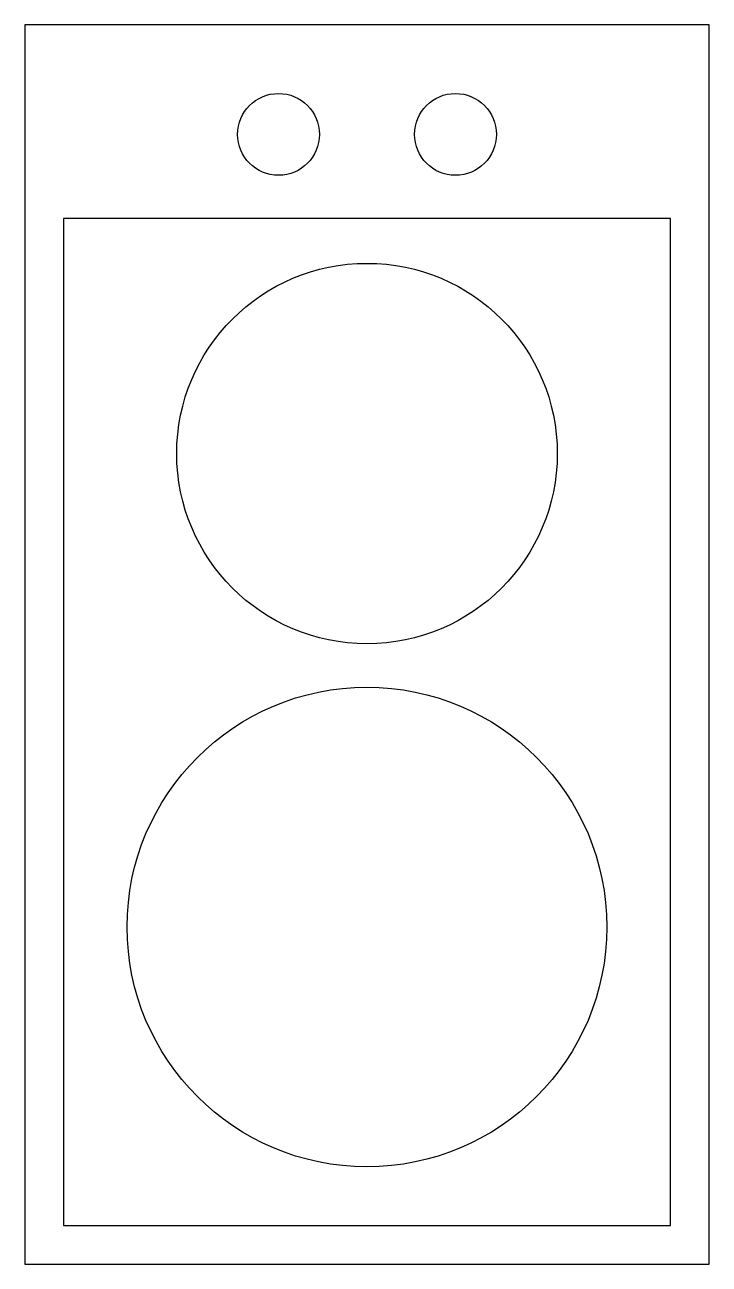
# Model space of a CAD drawing. Header units: millimetres. Extents: x -3019.162 to -3018.897, y 2886.086 to 2886.566.
import ezdxf

# ---------------------------------------------------------------- set-up
doc = ezdxf.new("R2010")
doc.units = ezdxf.units.MM
doc.header["$LTSCALE"] = 10
doc.layers.add('cozinha_fogões', color=2, linetype='Continuous')

msp = doc.modelspace()

# ---------------------------------------------------------------- linework, layer by layer
at = {"layer": 'cozinha_fogões'}
msp.add_lwpolyline([(-3019.16171, 2886.08633), (-3018.89671, 2886.08633), (-3018.89671, 2886.56633), (-3019.16171, 2886.56633)], close=True, dxfattribs=at)
at = {"layer": 'cozinha_fogões', "color": 1}
msp.add_lwpolyline([(-3019.14671, 2886.10133), (-3018.91171, 2886.10133), (-3018.91171, 2886.49133), (-3019.14671, 2886.49133)], close=True, dxfattribs=at)
for centre, radius in [((-3019.06346, 2886.52389), 0.01585), ((-3018.99495, 2886.52389), 0.01585), ((-3019.02921, 2886.40028), 0.07367), ((-3019.02921, 2886.21693), 0.09288)]:
    msp.add_circle(centre, radius, dxfattribs=at)

doc.saveas('drawing.dxf')
